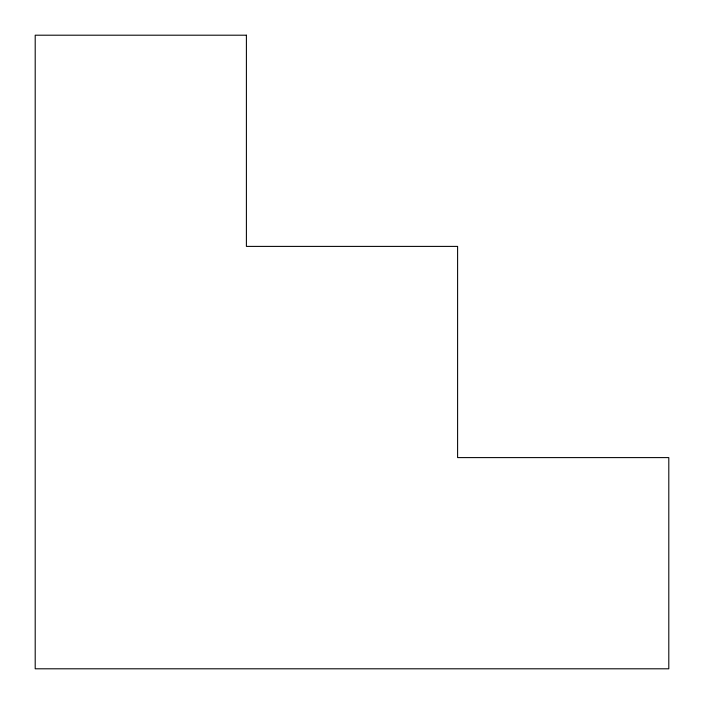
<?xml version="1.0" encoding="UTF-8"?>
<svg xmlns="http://www.w3.org/2000/svg" width="704" height="704" viewBox="0 0 704 704"><rect width="100%" height="100%" fill="white"/><g stroke="black" fill="none" stroke-linecap="round" stroke-linejoin="round"><path stroke-width="1.06" d="M246.4 35.2L35.2 35.2L35.2 668.8L668.8 668.8L668.8 457.6L457.6 457.6L457.6 246.4L246.4 246.4L246.4 35.2"/></g></svg>
